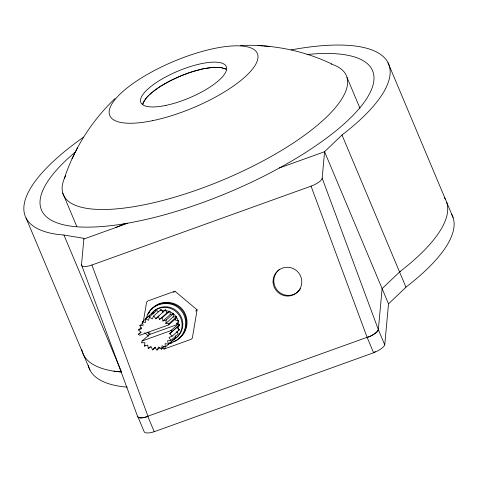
<?xml version="1.0" encoding="UTF-8"?>
<svg xmlns="http://www.w3.org/2000/svg" width="478" height="478" viewBox="0 0 478 478"><rect width="100%" height="100%" fill="white"/><g stroke="black" fill="none" stroke-linecap="round" stroke-linejoin="round"><path stroke-width="0.72" d="M177.23 328.261L177.272 327.048M81.511 264.818A11.586 3.657 -22.8 0 0 91.913 265.009L148.066 416.428A11.591 3.555 -22.7 0 1 138.943 417.802L137.795 416.971L81.511 264.818L83.907 238.331L63.956 235.056L56.279 234.244A196.978 61.847 -22.8 0 1 83.662 137.084M137.67 416.236L144.063 431.449A12.733 4.009 -22.7 0 0 154.233 431.712L373.599 352.77A13.008 4.093 -22.8 0 0 384.736 344.853L378.343 329.641L322.184 178.204L324.574 151.723L341.997 134.999A196.978 61.847 -22.8 0 0 291.162 49.897M187.209 73.54L181.915 75.446M138.303 417.169A12.733 4.009 -22.7 0 0 144.732 417.336L370.42 336.118A13.008 4.093 -22.8 0 0 377.453 331.123L378.343 329.641L382.113 288.616L400.211 271.402M384.736 344.853L388.512 303.829L324.574 151.723L279.295 168.011L272.538 171.692A179.597 56.392 -22.8 0 1 155.296 217.245C131.074 223.202 106.218 227.827 81.17 227.056A179.597 56.392 -22.8 0 1 75.691 151.759M143.191 102.854L142.707 104.7L143.251 102.71L144.87 99.842M155.667 347.13L152.53 349.884L151.168 346.693L148.264 348.516L147.768 345.086L144.481 346.09L144.888 342.666L141.44 342.78L142.163 340.969L149.477 334.534L178.139 324.221L170.825 330.651L142.163 340.969M165.836 323.409L166.236 319.985L173.55 313.55L173.15 316.98L165.836 323.409L169.278 323.295L176.597 316.866L173.15 316.98M143.322 321.718L146.615 302.108L148.001 300.889L174.918 291.198L197.085 309.834L192.335 338.155L190.943 339.374L164.026 349.065L162.317 347.631M158.355 311.746L156.694 310.479L149.381 316.908L148.64 320.278L145.437 318.951L145.599 322.405L142.175 321.951L143.221 325.261L139.809 325.709L141.667 328.643L138.501 329.963L141.052 332.33L138.345 334.433L139.875 335.245L168.638 324.891L175.958 318.462M152.53 349.884L154.854 347.363L156.993 350.105L158.576 347.058L161.343 349.161L162.078 345.797L165.28 347.124L172.594 340.695M146.405 318.36C149.184 303.225 170.503 298.499 180.469 309.792C189.856 319.722 186.014 337.474 173 342.111M64.273 178.635C74.198 148.288 91.925 120.587 115.007 98.564M149.477 334.534L150.032 333.154L147.338 332.527M168.638 324.891L169.278 323.295M176.597 316.866L175.318 320.057L178.688 320.846L176.627 323.582L179.656 324.855L169.666 333.746L172.217 336.112L179.531 329.677L176.985 327.316M72.047 158.756L74.544 153.743M75.219 152.368L77.615 147.565M163.177 312.283L161.044 309.535L153.725 315.97L152.141 319.017L149.381 316.908M160.411 310.754L161.044 309.535M143.251 102.71L146.483 97.721L148.574 95.481M147.911 314.291C153.719 301.666 171.775 299.049 181.138 309.2C190.525 319.131 186.683 336.882 173.669 341.519M148.999 313.12L149.841 311.967M151.526 309.66C158.445 299.957 173.867 300.172 181.807 308.615C189.599 317.028 188.756 332.365 178.557 338.382M145.264 99.251L146.405 97.841M153.725 315.97L155.864 318.712L165.502 309.756L166.864 312.953L159.55 319.382L158.188 316.191M164.575 310.766L165.502 309.756M388.512 303.829L406.605 286.615A196.978 61.847 -22.8 0 0 451.602 214.186M146.764 97.398L152.446 92.039L158.057 87.91M149.632 94.501L152.279 92.194M169.666 333.746L179.656 324.855M173.532 292.422L174.918 291.198M145.437 318.951L152.751 312.522L154.036 313.048M142.175 321.951L149.489 315.522M139.809 325.709L142.94 322.955M138.501 329.963L141.112 327.669M155.864 318.712L159.001 315.958M138.345 334.433L140.956 332.132M162.454 317.559L169.768 311.13L170.264 314.554L162.95 320.989L162.454 317.559L159.55 319.382M144.481 346.09L145.527 345.17M148.264 348.516L150.355 346.675M195.699 311.053L197.085 309.834M156.993 350.105L160.124 347.351M175.235 335.705L175.862 337.689L168.543 344.124L167.497 340.814L170.909 340.366L178.228 333.937L176.735 331.589M161.343 349.161L164.474 346.407M164.026 349.065L164.952 348.247M153.085 91.525L160.674 86.183C173.926 78.117 188.428 72.124 203.574 68.713L213.11 67.326L220.418 67.41L226.094 69.137M375.355 351.521L373.599 352.77L367.206 337.558L311.053 186.145A11.586 3.657 -22.8 0 0 322.184 178.204M158.636 87.504L160.423 86.363M160.919 86.046L170.299 80.746M166.864 312.953L169.768 311.13M279.295 168.011C297.943 157.877 315.928 146.465 332.694 133.44A179.597 56.392 -22.8 0 0 307.037 54.504M170.915 80.429L181.24 75.721M83.835 239.024L115.7 227.564L124.429 223.74M178.264 330.208L179.531 329.677M172.217 336.112L169.051 337.432L170.909 340.366M115.7 227.564L127.769 223.214M91.913 265.009L311.053 186.145M187.388 73.343L192.503 71.634M193.148 71.437L203.317 68.778M170.264 314.554L173.55 313.55M162.95 320.989L166.236 319.985M165.059 83.554L165.609 83.399M203.861 68.671L212.375 67.386M169.529 343.102L172.331 342.696A17.68 17.429 48.7 0 1 169.696 343.443M213.319 67.326L220.418 67.41M240.5 45.398L251.763 45.279L263.253 45.876M264.149 45.966C287.499 47.752 310.563 53.865 331.702 63.95M257.965 45.464L269.783 46.402M127.19 387.114L122.201 386.648A196.978 61.847 -22.8 0 1 88.269 365.264M113.824 371.149L121.508 371.968L115.807 371.436A196.978 61.847 -22.8 0 1 81.732 349.328M168.543 344.124L165.119 343.67L165.28 347.124M220.896 67.494L225.957 69.035M170.825 330.651L172.343 331.29M144.703 332.819L148.676 336.165M147.726 332.204L149.214 334.672M387.963 62.63L445.514 199.535M446.673 202.29L453.066 217.502M346.986 77.388L359.922 108.153M341.997 134.999L405.942 287.123M62.767 193.106L76.85 226.608M147.839 416.499L154.233 431.712M63.956 235.056L121.221 371.281M26.057 218.004L89.966 370.056M176.932 323.325L177.207 324.52M444.45 197.719A196.978 61.847 -22.8 0 1 399.548 271.91M331.224 64.058A153.528 48.206 -22.8 0 1 223.411 179.752A153.528 48.206 -22.8 0 1 65.683 175.581M300.537 288.503A14.483 14.28 48.7 0 1 278.447 291.49A14.483 14.28 48.7 0 1 279.821 269.18M378.349 329.641A11.586 3.639 -22.8 0 1 367.206 337.564M151.401 314.04A17.381 17.13 48.7 0 1 178.718 313.012A17.381 17.13 48.7 0 1 173.012 339.733M151.568 313.496A17.381 17.13 48.7 0 1 178.222 313.944A17.381 17.13 48.7 0 1 172.958 340.043M161.893 310.808A14.483 14.28 48.7 0 1 178.24 329.408M177.577 331.158A14.483 14.28 48.7 0 1 176.884 332.485M165.681 105.441A46.348 14.555 -22.8 0 0 226.458 67.069A46.348 14.555 -22.8 0 0 158.541 81.117A46.348 14.555 -22.8 0 0 165.681 105.441M152.637 120.653A80.071 25.143 -22.8 0 0 257.678 54.367A80.071 25.143 -22.8 0 0 140.371 78.607A80.071 25.143 -22.8 0 0 152.637 120.653M273.123 282.833A14.483 14.28 48.7 0 0 295.768 293.498A14.483 14.28 48.7 0 0 293.39 268.654A14.483 14.28 48.7 0 0 273.123 282.833"/></g></svg>
